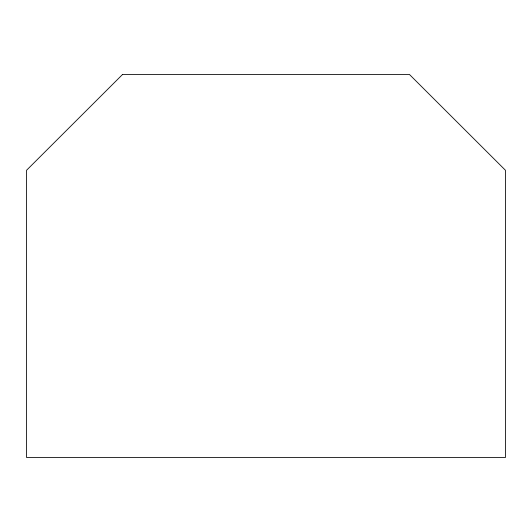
<?xml version="1.0" encoding="UTF-8"?>
<svg xmlns="http://www.w3.org/2000/svg" width="532" height="532" viewBox="0 0 532 532"><rect width="100%" height="100%" fill="white"/><g stroke="black" fill="none" stroke-linecap="round" stroke-linejoin="round"><path stroke-width="0.8" d="M122.566 74.453L26.6 170.227L26.6 457.547L505.4 457.547L505.4 170.227L409.434 74.453L122.566 74.453"/></g></svg>
